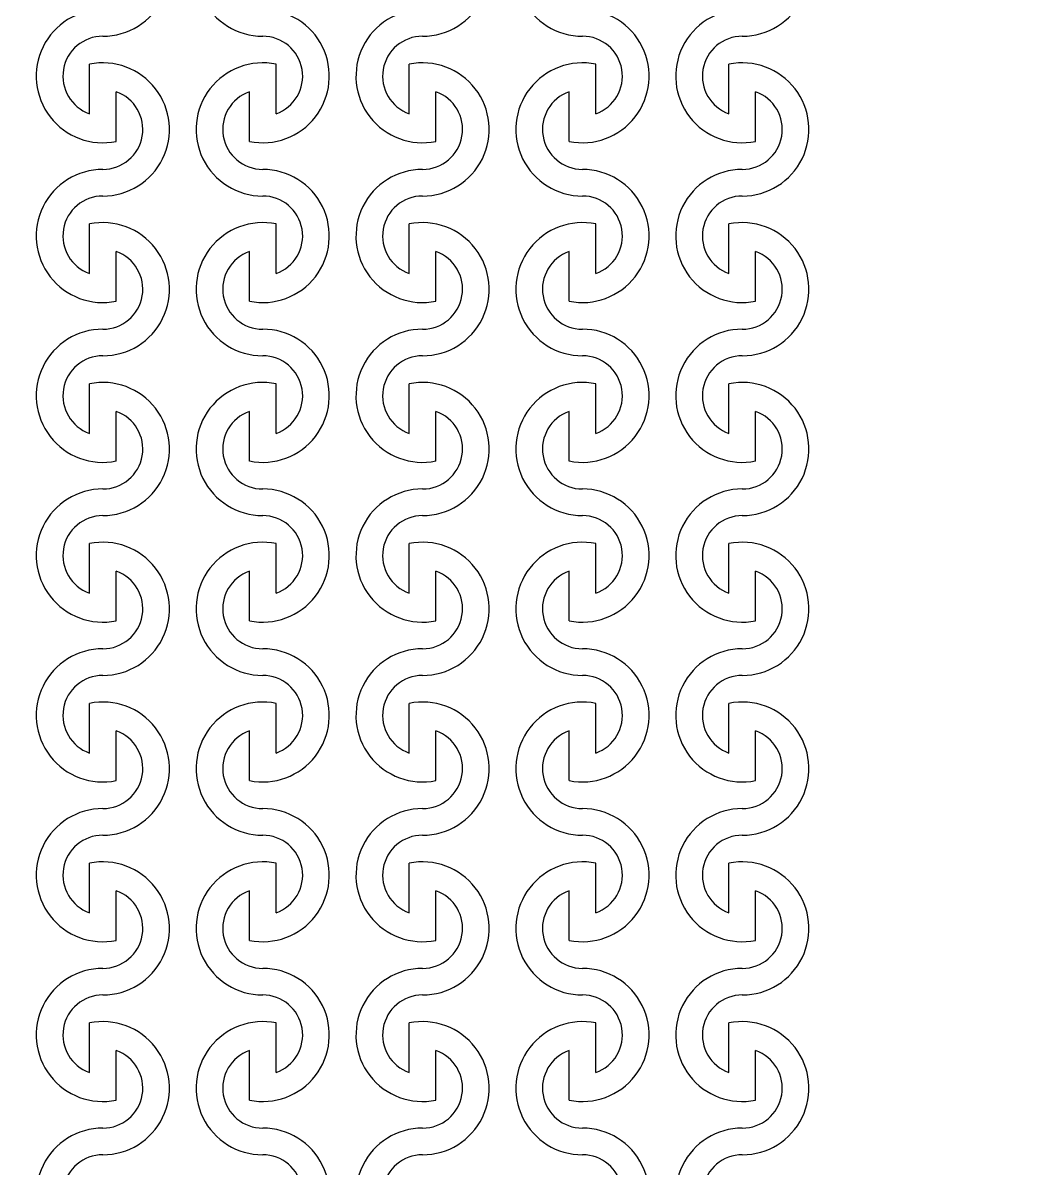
# Model space of a CAD drawing. Header units: millimetres. Extents: x 40661 to 310350, y 5158 to 133158.
# Drawn here: x 107586 to 109454, y 50621 to 52771 of the extents above; entities that cross this region are included whole.
import ezdxf

# ---------------------------------------------------------------- set-up
doc = ezdxf.new("R2010")
doc.units = ezdxf.units.MM
doc.layers.add('Clear', color=150, linetype='Continuous')

msp = doc.modelspace()

# ---------------------------------------------------------------- linework, layer by layer
for radius in [25000, 25000, 15000, 15000]:
    msp.add_circle((115660.5, 56821.1), radius)
at = {"layer": 'Clear'}
for p, q in [((107711.2, 52600.4), (107711.2, 52693.6)), ((107711.2, 52600.4), (107711.2, 52693.6)), ((107711.2, 52600.4), (107711.2, 52693.6)), ((107711.2, 52600.4), (107711.2, 52693.6)), ((108061.2, 52600.4), (108061.2, 52693.6)), ((108061.2, 52600.4), (108061.2, 52693.6)), ((108061.2, 52600.4), (108061.2, 52693.6)), ((108061.2, 52600.4), (108061.2, 52693.6)), ((108311.2, 52600.4), (108311.2, 52693.6)), ((108311.2, 52600.4), (108311.2, 52693.6)), ((108311.2, 52600.4), (108311.2, 52693.6)), ((108311.2, 52600.4), (108311.2, 52693.6)), ((108661.2, 52600.4), (108661.2, 52693.6)), ((108661.2, 52600.4), (108661.2, 52693.6)), ((108661.2, 52600.4), (108661.2, 52693.6)), ((108661.2, 52600.4), (108661.2, 52693.6)), ((108911.2, 52600.4), (108911.2, 52693.6)), ((108911.2, 52600.4), (108911.2, 52693.6)), ((108911.2, 52600.4), (108911.2, 52693.6)), ((108911.2, 52600.4), (108911.2, 52693.6)), ((107761.2, 52548.6), (107761.2, 52641.8)), ((107761.2, 52548.6), (107761.2, 52641.8)), ((107761.2, 52548.6), (107761.2, 52641.8)), ((107761.2, 52548.6), (107761.2, 52641.8)), ((108011.2, 52548.6), (108011.2, 52641.8)), ((108011.2, 52548.6), (108011.2, 52641.8)), ((108011.2, 52548.6), (108011.2, 52641.8)), ((108011.2, 52548.6), (108011.2, 52641.8)), ((108361.2, 52548.6), (108361.2, 52641.8)), ((108361.2, 52548.6), (108361.2, 52641.8)), ((108361.2, 52548.6), (108361.2, 52641.8)), ((108361.2, 52548.6), (108361.2, 52641.8)), ((108611.2, 52548.6), (108611.2, 52641.8)), ((108611.2, 52548.6), (108611.2, 52641.8)), ((108611.2, 52548.6), (108611.2, 52641.8)), ((108611.2, 52548.6), (108611.2, 52641.8)), ((108961.2, 52548.6), (108961.2, 52641.8)), ((108961.2, 52548.6), (108961.2, 52641.8)), ((108961.2, 52548.6), (108961.2, 52641.8)), ((108961.2, 52548.6), (108961.2, 52641.8)), ((107711.2, 52300.4), (107711.2, 52393.6)), ((107711.2, 52300.4), (107711.2, 52393.6)), ((107711.2, 52300.4), (107711.2, 52393.6)), ((107711.2, 52300.4), (107711.2, 52393.6)), ((108061.2, 52300.4), (108061.2, 52393.6)), ((108061.2, 52300.4), (108061.2, 52393.6)), ((108061.2, 52300.4), (108061.2, 52393.6)), ((108061.2, 52300.4), (108061.2, 52393.6)), ((108311.2, 52300.4), (108311.2, 52393.6)), ((108311.2, 52300.4), (108311.2, 52393.6)), ((108311.2, 52300.4), (108311.2, 52393.6)), ((108311.2, 52300.4), (108311.2, 52393.6)), ((108661.2, 52300.4), (108661.2, 52393.6)), ((108661.2, 52300.4), (108661.2, 52393.6)), ((108661.2, 52300.4), (108661.2, 52393.6)), ((108661.2, 52300.4), (108661.2, 52393.6)), ((108911.2, 52300.4), (108911.2, 52393.6)), ((108911.2, 52300.4), (108911.2, 52393.6)), ((108911.2, 52300.4), (108911.2, 52393.6)), ((108911.2, 52300.4), (108911.2, 52393.6)), ((107761.2, 52248.6), (107761.2, 52341.8)), ((107761.2, 52248.6), (107761.2, 52341.8)), ((107761.2, 52248.6), (107761.2, 52341.8)), ((107761.2, 52248.6), (107761.2, 52341.8)), ((108011.2, 52248.6), (108011.2, 52341.8)), ((108011.2, 52248.6), (108011.2, 52341.8)), ((108011.2, 52248.6), (108011.2, 52341.8)), ((108011.2, 52248.6), (108011.2, 52341.8)), ((108361.2, 52248.6), (108361.2, 52341.8)), ((108361.2, 52248.6), (108361.2, 52341.8)), ((108361.2, 52248.6), (108361.2, 52341.8)), ((108361.2, 52248.6), (108361.2, 52341.8)), ((108611.2, 52248.6), (108611.2, 52341.8)), ((108611.2, 52248.6), (108611.2, 52341.8)), ((108611.2, 52248.6), (108611.2, 52341.8)), ((108611.2, 52248.6), (108611.2, 52341.8)), ((108961.2, 52248.6), (108961.2, 52341.8)), ((108961.2, 52248.6), (108961.2, 52341.8)), ((108961.2, 52248.6), (108961.2, 52341.8)), ((108961.2, 52248.6), (108961.2, 52341.8)), ((107711.2, 52000.4), (107711.2, 52093.6)), ((107711.2, 52000.4), (107711.2, 52093.6)), ((107711.2, 52000.4), (107711.2, 52093.6)), ((107711.2, 52000.4), (107711.2, 52093.6)), ((108061.2, 52000.4), (108061.2, 52093.6)), ((108061.2, 52000.4), (108061.2, 52093.6)), ((108061.2, 52000.4), (108061.2, 52093.6)), ((108061.2, 52000.4), (108061.2, 52093.6)), ((108311.2, 52000.4), (108311.2, 52093.6)), ((108311.2, 52000.4), (108311.2, 52093.6)), ((108311.2, 52000.4), (108311.2, 52093.6)), ((108311.2, 52000.4), (108311.2, 52093.6)), ((108661.2, 52000.4), (108661.2, 52093.6)), ((108661.2, 52000.4), (108661.2, 52093.6)), ((108661.2, 52000.4), (108661.2, 52093.6)), ((108661.2, 52000.4), (108661.2, 52093.6)), ((108911.2, 52000.4), (108911.2, 52093.6)), ((108911.2, 52000.4), (108911.2, 52093.6)), ((108911.2, 52000.4), (108911.2, 52093.6)), ((108911.2, 52000.4), (108911.2, 52093.6)), ((107761.2, 51948.6), (107761.2, 52041.8)), ((107761.2, 51948.6), (107761.2, 52041.8)), ((107761.2, 51948.6), (107761.2, 52041.8)), ((107761.2, 51948.6), (107761.2, 52041.8)), ((108011.2, 51948.6), (108011.2, 52041.8)), ((108011.2, 51948.6), (108011.2, 52041.8)), ((108011.2, 51948.6), (108011.2, 52041.8)), ((108011.2, 51948.6), (108011.2, 52041.8)), ((108361.2, 51948.6), (108361.2, 52041.8)), ((108361.2, 51948.6), (108361.2, 52041.8)), ((108361.2, 51948.6), (108361.2, 52041.8)), ((108361.2, 51948.6), (108361.2, 52041.8)), ((108611.2, 51948.6), (108611.2, 52041.8)), ((108611.2, 51948.6), (108611.2, 52041.8)), ((108611.2, 51948.6), (108611.2, 52041.8)), ((108611.2, 51948.6), (108611.2, 52041.8)), ((108961.2, 51948.6), (108961.2, 52041.8)), ((108961.2, 51948.6), (108961.2, 52041.8)), ((108961.2, 51948.6), (108961.2, 52041.8)), ((108961.2, 51948.6), (108961.2, 52041.8)), ((107711.2, 51700.4), (107711.2, 51793.6)), ((107711.2, 51700.4), (107711.2, 51793.6)), ((107711.2, 51700.4), (107711.2, 51793.6)), ((107711.2, 51700.4), (107711.2, 51793.6)), ((108061.2, 51700.4), (108061.2, 51793.6)), ((108061.2, 51700.4), (108061.2, 51793.6)), ((108061.2, 51700.4), (108061.2, 51793.6)), ((108061.2, 51700.4), (108061.2, 51793.6)), ((108311.2, 51700.4), (108311.2, 51793.6)), ((108311.2, 51700.4), (108311.2, 51793.6)), ((108311.2, 51700.4), (108311.2, 51793.6)), ((108311.2, 51700.4), (108311.2, 51793.6)), ((108661.2, 51700.4), (108661.2, 51793.6)), ((108661.2, 51700.4), (108661.2, 51793.6)), ((108661.2, 51700.4), (108661.2, 51793.6)), ((108661.2, 51700.4), (108661.2, 51793.6)), ((108911.2, 51700.4), (108911.2, 51793.6)), ((108911.2, 51700.4), (108911.2, 51793.6)), ((108911.2, 51700.4), (108911.2, 51793.6)), ((108911.2, 51700.4), (108911.2, 51793.6)), ((107761.2, 51648.6), (107761.2, 51741.8)), ((107761.2, 51648.6), (107761.2, 51741.8)), ((107761.2, 51648.6), (107761.2, 51741.8)), ((107761.2, 51648.6), (107761.2, 51741.8)), ((108011.2, 51648.6), (108011.2, 51741.8)), ((108011.2, 51648.6), (108011.2, 51741.8)), ((108011.2, 51648.6), (108011.2, 51741.8)), ((108011.2, 51648.6), (108011.2, 51741.8)), ((108361.2, 51648.6), (108361.2, 51741.8)), ((108361.2, 51648.6), (108361.2, 51741.8)), ((108361.2, 51648.6), (108361.2, 51741.8)), ((108361.2, 51648.6), (108361.2, 51741.8)), ((108611.2, 51648.6), (108611.2, 51741.8)), ((108611.2, 51648.6), (108611.2, 51741.8)), ((108611.2, 51648.6), (108611.2, 51741.8)), ((108611.2, 51648.6), (108611.2, 51741.8)), ((108961.2, 51648.6), (108961.2, 51741.8)), ((108961.2, 51648.6), (108961.2, 51741.8)), ((108961.2, 51648.6), (108961.2, 51741.8)), ((108961.2, 51648.6), (108961.2, 51741.8)), ((107711.2, 51400.4), (107711.2, 51493.6)), ((107711.2, 51400.4), (107711.2, 51493.6)), ((107711.2, 51400.4), (107711.2, 51493.6)), ((107711.2, 51400.4), (107711.2, 51493.6)), ((108061.2, 51400.4), (108061.2, 51493.6)), ((108061.2, 51400.4), (108061.2, 51493.6)), ((108061.2, 51400.4), (108061.2, 51493.6)), ((108061.2, 51400.4), (108061.2, 51493.6)), ((108311.2, 51400.4), (108311.2, 51493.6)), ((108311.2, 51400.4), (108311.2, 51493.6)), ((108311.2, 51400.4), (108311.2, 51493.6)), ((108311.2, 51400.4), (108311.2, 51493.6)), ((108661.2, 51400.4), (108661.2, 51493.6)), ((108661.2, 51400.4), (108661.2, 51493.6)), ((108661.2, 51400.4), (108661.2, 51493.6)), ((108661.2, 51400.4), (108661.2, 51493.6)), ((108911.2, 51400.4), (108911.2, 51493.6)), ((108911.2, 51400.4), (108911.2, 51493.6)), ((108911.2, 51400.4), (108911.2, 51493.6)), ((108911.2, 51400.4), (108911.2, 51493.6)), ((107761.2, 51348.6), (107761.2, 51441.8)), ((107761.2, 51348.6), (107761.2, 51441.8)), ((107761.2, 51348.6), (107761.2, 51441.8)), ((107761.2, 51348.6), (107761.2, 51441.8)), ((108011.2, 51348.6), (108011.2, 51441.8)), ((108011.2, 51348.6), (108011.2, 51441.8)), ((108011.2, 51348.6), (108011.2, 51441.8)), ((108011.2, 51348.6), (108011.2, 51441.8)), ((108361.2, 51348.6), (108361.2, 51441.8)), ((108361.2, 51348.6), (108361.2, 51441.8)), ((108361.2, 51348.6), (108361.2, 51441.8)), ((108361.2, 51348.6), (108361.2, 51441.8)), ((108611.2, 51348.6), (108611.2, 51441.8)), ((108611.2, 51348.6), (108611.2, 51441.8)), ((108611.2, 51348.6), (108611.2, 51441.8)), ((108611.2, 51348.6), (108611.2, 51441.8)), ((108961.2, 51348.6), (108961.2, 51441.8)), ((108961.2, 51348.6), (108961.2, 51441.8)), ((108961.2, 51348.6), (108961.2, 51441.8)), ((108961.2, 51348.6), (108961.2, 51441.8)), ((107711.2, 51100.4), (107711.2, 51193.6)), ((107711.2, 51100.4), (107711.2, 51193.6)), ((107711.2, 51100.4), (107711.2, 51193.6)), ((107711.2, 51100.4), (107711.2, 51193.6)), ((108061.2, 51100.4), (108061.2, 51193.6)), ((108061.2, 51100.4), (108061.2, 51193.6)), ((108061.2, 51100.4), (108061.2, 51193.6)), ((108061.2, 51100.4), (108061.2, 51193.6)), ((108311.2, 51100.4), (108311.2, 51193.6)), ((108311.2, 51100.4), (108311.2, 51193.6)), ((108311.2, 51100.4), (108311.2, 51193.6)), ((108311.2, 51100.4), (108311.2, 51193.6)), ((108661.2, 51100.4), (108661.2, 51193.6)), ((108661.2, 51100.4), (108661.2, 51193.6)), ((108661.2, 51100.4), (108661.2, 51193.6)), ((108661.2, 51100.4), (108661.2, 51193.6)), ((108911.2, 51100.4), (108911.2, 51193.6)), ((108911.2, 51100.4), (108911.2, 51193.6)), ((108911.2, 51100.4), (108911.2, 51193.6)), ((108911.2, 51100.4), (108911.2, 51193.6)), ((107761.2, 51048.6), (107761.2, 51141.8)), ((107761.2, 51048.6), (107761.2, 51141.8)), ((107761.2, 51048.6), (107761.2, 51141.8)), ((107761.2, 51048.6), (107761.2, 51141.8)), ((108011.2, 51048.6), (108011.2, 51141.8)), ((108011.2, 51048.6), (108011.2, 51141.8)), ((108011.2, 51048.6), (108011.2, 51141.8)), ((108011.2, 51048.6), (108011.2, 51141.8)), ((108361.2, 51048.6), (108361.2, 51141.8)), ((108361.2, 51048.6), (108361.2, 51141.8)), ((108361.2, 51048.6), (108361.2, 51141.8)), ((108361.2, 51048.6), (108361.2, 51141.8)), ((108611.2, 51048.6), (108611.2, 51141.8)), ((108611.2, 51048.6), (108611.2, 51141.8)), ((108611.2, 51048.6), (108611.2, 51141.8)), ((108611.2, 51048.6), (108611.2, 51141.8)), ((108961.2, 51048.6), (108961.2, 51141.8)), ((108961.2, 51048.6), (108961.2, 51141.8)), ((108961.2, 51048.6), (108961.2, 51141.8)), ((108961.2, 51048.6), (108961.2, 51141.8)), ((107711.2, 50800.4), (107711.2, 50893.6)), ((107711.2, 50800.4), (107711.2, 50893.6)), ((107711.2, 50800.4), (107711.2, 50893.6)), ((107711.2, 50800.4), (107711.2, 50893.6)), ((108061.2, 50800.4), (108061.2, 50893.6)), ((108061.2, 50800.4), (108061.2, 50893.6)), ((108061.2, 50800.4), (108061.2, 50893.6)), ((108061.2, 50800.4), (108061.2, 50893.6)), ((108311.2, 50800.4), (108311.2, 50893.6)), ((108311.2, 50800.4), (108311.2, 50893.6)), ((108311.2, 50800.4), (108311.2, 50893.6)), ((108311.2, 50800.4), (108311.2, 50893.6)), ((108661.2, 50800.4), (108661.2, 50893.6)), ((108661.2, 50800.4), (108661.2, 50893.6)), ((108661.2, 50800.4), (108661.2, 50893.6)), ((108661.2, 50800.4), (108661.2, 50893.6)), ((108911.2, 50800.4), (108911.2, 50893.6)), ((108911.2, 50800.4), (108911.2, 50893.6)), ((108911.2, 50800.4), (108911.2, 50893.6)), ((108911.2, 50800.4), (108911.2, 50893.6)), ((107761.2, 50748.6), (107761.2, 50841.8)), ((107761.2, 50748.6), (107761.2, 50841.8)), ((107761.2, 50748.6), (107761.2, 50841.8)), ((107761.2, 50748.6), (107761.2, 50841.8)), ((108011.2, 50748.6), (108011.2, 50841.8)), ((108011.2, 50748.6), (108011.2, 50841.8)), ((108011.2, 50748.6), (108011.2, 50841.8)), ((108011.2, 50748.6), (108011.2, 50841.8)), ((108361.2, 50748.6), (108361.2, 50841.8)), ((108361.2, 50748.6), (108361.2, 50841.8)), ((108361.2, 50748.6), (108361.2, 50841.8)), ((108361.2, 50748.6), (108361.2, 50841.8)), ((108611.2, 50748.6), (108611.2, 50841.8)), ((108611.2, 50748.6), (108611.2, 50841.8)), ((108611.2, 50748.6), (108611.2, 50841.8)), ((108611.2, 50748.6), (108611.2, 50841.8)), ((108961.2, 50748.6), (108961.2, 50841.8)), ((108961.2, 50748.6), (108961.2, 50841.8)), ((108961.2, 50748.6), (108961.2, 50841.8)), ((108961.2, 50748.6), (108961.2, 50841.8))]:
    msp.add_line(p, q, dxfattribs=at)
for centre, radius, start, end in [((107736.2, 52871.1), 125, 270, 101.537), ((107736.2, 52871.1), 125, 270, 101.537), ((108036.2, 52871.1), 125, 78.463, 270), ((108036.2, 52871.1), 125, 78.463, 270), ((108336.2, 52871.1), 125, 270, 101.537), ((108336.2, 52871.1), 125, 270, 101.537), ((108636.2, 52871.1), 125, 78.463, 270), ((108636.2, 52871.1), 125, 78.463, 270), ((108936.2, 52871.1), 125, 270, 101.537), ((108936.2, 52871.1), 125, 270, 101.537), ((107736.2, 52671.1), 125, 90, 281.537), ((107736.2, 52671.1), 125, 90, 281.537), ((108036.2, 52671.1), 125, 258.463, 90), ((108036.2, 52671.1), 125, 258.463, 90), ((108336.2, 52671.1), 125, 90, 281.537), ((108336.2, 52671.1), 125, 90, 281.537), ((108636.2, 52671.1), 125, 258.463, 90), ((108636.2, 52671.1), 125, 258.463, 90), ((108936.2, 52671.1), 125, 90, 281.537), ((108936.2, 52671.1), 125, 90, 281.537), ((107736.2, 52671.1), 75, 90, 250.5288), ((107736.2, 52671.1), 75, 90, 250.5288), ((108036.2, 52671.1), 75, 289.4712, 90), ((108036.2, 52671.1), 75, 289.4712, 90), ((108336.2, 52671.1), 75, 90, 250.5288), ((108336.2, 52671.1), 75, 90, 250.5288), ((108636.2, 52671.1), 75, 289.4712, 90), ((108636.2, 52671.1), 75, 289.4712, 90), ((108936.2, 52671.1), 75, 90, 250.5288), ((108936.2, 52671.1), 75, 90, 250.5288), ((107736.2, 52571.1), 125, 270, 101.537), ((107736.2, 52571.1), 125, 270, 101.537), ((108036.2, 52571.1), 125, 78.463, 270), ((108036.2, 52571.1), 125, 78.463, 270), ((108336.2, 52571.1), 125, 270, 101.537), ((108336.2, 52571.1), 125, 270, 101.537), ((108636.2, 52571.1), 125, 78.463, 270), ((108636.2, 52571.1), 125, 78.463, 270), ((108936.2, 52571.1), 125, 270, 101.537), ((108936.2, 52571.1), 125, 270, 101.537), ((107736.2, 52571.1), 75, 270, 70.5288), ((107736.2, 52571.1), 75, 270, 70.5288), ((108036.2, 52571.1), 75, 109.4712, 270), ((108036.2, 52571.1), 75, 109.4712, 270), ((108336.2, 52571.1), 75, 270, 70.5288), ((108336.2, 52571.1), 75, 270, 70.5288), ((108636.2, 52571.1), 75, 109.4712, 270), ((108636.2, 52571.1), 75, 109.4712, 270), ((108936.2, 52571.1), 75, 270, 70.5288), ((108936.2, 52571.1), 75, 270, 70.5288), ((107736.2, 52371.1), 125, 90, 281.537), ((107736.2, 52371.1), 125, 90, 281.537), ((108036.2, 52371.1), 125, 258.463, 90), ((108036.2, 52371.1), 125, 258.463, 90), ((108336.2, 52371.1), 125, 90, 281.537), ((108336.2, 52371.1), 125, 90, 281.537), ((108636.2, 52371.1), 125, 258.463, 90), ((108636.2, 52371.1), 125, 258.463, 90), ((108936.2, 52371.1), 125, 90, 281.537), ((108936.2, 52371.1), 125, 90, 281.537), ((107736.2, 52371.1), 75, 90, 250.5288), ((107736.2, 52371.1), 75, 90, 250.5288), ((108036.2, 52371.1), 75, 289.4712, 90), ((108036.2, 52371.1), 75, 289.4712, 90), ((108336.2, 52371.1), 75, 90, 250.5288), ((108336.2, 52371.1), 75, 90, 250.5288), ((108636.2, 52371.1), 75, 289.4712, 90), ((108636.2, 52371.1), 75, 289.4712, 90), ((108936.2, 52371.1), 75, 90, 250.5288), ((108936.2, 52371.1), 75, 90, 250.5288), ((107736.2, 52271.1), 125, 270, 101.537), ((107736.2, 52271.1), 125, 270, 101.537), ((108036.2, 52271.1), 125, 78.463, 270), ((108036.2, 52271.1), 125, 78.463, 270), ((108336.2, 52271.1), 125, 270, 101.537), ((108336.2, 52271.1), 125, 270, 101.537), ((108636.2, 52271.1), 125, 78.463, 270), ((108636.2, 52271.1), 125, 78.463, 270), ((108936.2, 52271.1), 125, 270, 101.537), ((108936.2, 52271.1), 125, 270, 101.537), ((107736.2, 52271.1), 75, 270, 70.5288), ((107736.2, 52271.1), 75, 270, 70.5288), ((108036.2, 52271.1), 75, 109.4712, 270), ((108036.2, 52271.1), 75, 109.4712, 270), ((108336.2, 52271.1), 75, 270, 70.5288), ((108336.2, 52271.1), 75, 270, 70.5288), ((108636.2, 52271.1), 75, 109.4712, 270), ((108636.2, 52271.1), 75, 109.4712, 270), ((108936.2, 52271.1), 75, 270, 70.5288), ((108936.2, 52271.1), 75, 270, 70.5288), ((107736.2, 52071.1), 125, 90, 281.537), ((107736.2, 52071.1), 125, 90, 281.537), ((108036.2, 52071.1), 125, 258.463, 90), ((108036.2, 52071.1), 125, 258.463, 90), ((108336.2, 52071.1), 125, 90, 281.537), ((108336.2, 52071.1), 125, 90, 281.537), ((108636.2, 52071.1), 125, 258.463, 90), ((108636.2, 52071.1), 125, 258.463, 90), ((108936.2, 52071.1), 125, 90, 281.537), ((108936.2, 52071.1), 125, 90, 281.537), ((107736.2, 52071.1), 75, 90, 250.5288), ((107736.2, 52071.1), 75, 90, 250.5288), ((108036.2, 52071.1), 75, 289.4712, 90), ((108036.2, 52071.1), 75, 289.4712, 90), ((108336.2, 52071.1), 75, 90, 250.5288), ((108336.2, 52071.1), 75, 90, 250.5288), ((108636.2, 52071.1), 75, 289.4712, 90), ((108636.2, 52071.1), 75, 289.4712, 90), ((108936.2, 52071.1), 75, 90, 250.5288), ((108936.2, 52071.1), 75, 90, 250.5288), ((107736.2, 51971.1), 125, 270, 101.537), ((107736.2, 51971.1), 125, 270, 101.537), ((108036.2, 51971.1), 125, 78.463, 270), ((108036.2, 51971.1), 125, 78.463, 270), ((108336.2, 51971.1), 125, 270, 101.537), ((108336.2, 51971.1), 125, 270, 101.537), ((108636.2, 51971.1), 125, 78.463, 270), ((108636.2, 51971.1), 125, 78.463, 270), ((108936.2, 51971.1), 125, 270, 101.537), ((108936.2, 51971.1), 125, 270, 101.537), ((107736.2, 51971.1), 75, 270, 70.5288), ((107736.2, 51971.1), 75, 270, 70.5288), ((108036.2, 51971.1), 75, 109.4712, 270), ((108036.2, 51971.1), 75, 109.4712, 270), ((108336.2, 51971.1), 75, 270, 70.5288), ((108336.2, 51971.1), 75, 270, 70.5288), ((108636.2, 51971.1), 75, 109.4712, 270), ((108636.2, 51971.1), 75, 109.4712, 270), ((108936.2, 51971.1), 75, 270, 70.5288), ((108936.2, 51971.1), 75, 270, 70.5288), ((107736.2, 51771.1), 125, 90, 281.537), ((107736.2, 51771.1), 125, 90, 281.537), ((108036.2, 51771.1), 125, 258.463, 90), ((108036.2, 51771.1), 125, 258.463, 90), ((108336.2, 51771.1), 125, 90, 281.537), ((108336.2, 51771.1), 125, 90, 281.537), ((108636.2, 51771.1), 125, 258.463, 90), ((108636.2, 51771.1), 125, 258.463, 90), ((108936.2, 51771.1), 125, 90, 281.537), ((108936.2, 51771.1), 125, 90, 281.537), ((107736.2, 51771.1), 75, 90, 250.5288), ((107736.2, 51771.1), 75, 90, 250.5288), ((108036.2, 51771.1), 75, 289.4712, 90), ((108036.2, 51771.1), 75, 289.4712, 90), ((108336.2, 51771.1), 75, 90, 250.5288), ((108336.2, 51771.1), 75, 90, 250.5288), ((108636.2, 51771.1), 75, 289.4712, 90), ((108636.2, 51771.1), 75, 289.4712, 90), ((108936.2, 51771.1), 75, 90, 250.5288), ((108936.2, 51771.1), 75, 90, 250.5288), ((107736.2, 51671.1), 125, 270, 101.537), ((107736.2, 51671.1), 125, 270, 101.537), ((108036.2, 51671.1), 125, 78.463, 270), ((108036.2, 51671.1), 125, 78.463, 270), ((108336.2, 51671.1), 125, 270, 101.537), ((108336.2, 51671.1), 125, 270, 101.537), ((108636.2, 51671.1), 125, 78.463, 270), ((108636.2, 51671.1), 125, 78.463, 270), ((108936.2, 51671.1), 125, 270, 101.537), ((108936.2, 51671.1), 125, 270, 101.537), ((107736.2, 51671.1), 75, 270, 70.5288), ((107736.2, 51671.1), 75, 270, 70.5288), ((108036.2, 51671.1), 75, 109.4712, 270), ((108036.2, 51671.1), 75, 109.4712, 270), ((108336.2, 51671.1), 75, 270, 70.5288), ((108336.2, 51671.1), 75, 270, 70.5288), ((108636.2, 51671.1), 75, 109.4712, 270), ((108636.2, 51671.1), 75, 109.4712, 270), ((108936.2, 51671.1), 75, 270, 70.5288), ((108936.2, 51671.1), 75, 270, 70.5288), ((107736.2, 51471.1), 125, 90, 281.537), ((107736.2, 51471.1), 125, 90, 281.537), ((108036.2, 51471.1), 125, 258.463, 90), ((108036.2, 51471.1), 125, 258.463, 90), ((108336.2, 51471.1), 125, 90, 281.537), ((108336.2, 51471.1), 125, 90, 281.537), ((108636.2, 51471.1), 125, 258.463, 90), ((108636.2, 51471.1), 125, 258.463, 90), ((108936.2, 51471.1), 125, 90, 281.537), ((108936.2, 51471.1), 125, 90, 281.537), ((107736.2, 51471.1), 75, 90, 250.5288), ((107736.2, 51471.1), 75, 90, 250.5288), ((108036.2, 51471.1), 75, 289.4712, 90), ((108036.2, 51471.1), 75, 289.4712, 90), ((108336.2, 51471.1), 75, 90, 250.5288), ((108336.2, 51471.1), 75, 90, 250.5288), ((108636.2, 51471.1), 75, 289.4712, 90), ((108636.2, 51471.1), 75, 289.4712, 90), ((108936.2, 51471.1), 75, 90, 250.5288), ((108936.2, 51471.1), 75, 90, 250.5288), ((107736.2, 51371.1), 125, 270, 101.537), ((107736.2, 51371.1), 125, 270, 101.537), ((108036.2, 51371.1), 125, 78.463, 270), ((108036.2, 51371.1), 125, 78.463, 270), ((108336.2, 51371.1), 125, 270, 101.537), ((108336.2, 51371.1), 125, 270, 101.537), ((108636.2, 51371.1), 125, 78.463, 270), ((108636.2, 51371.1), 125, 78.463, 270), ((108936.2, 51371.1), 125, 270, 101.537), ((108936.2, 51371.1), 125, 270, 101.537), ((107736.2, 51371.1), 75, 270, 70.5288), ((107736.2, 51371.1), 75, 270, 70.5288), ((108036.2, 51371.1), 75, 109.4712, 270), ((108036.2, 51371.1), 75, 109.4712, 270), ((108336.2, 51371.1), 75, 270, 70.5288), ((108336.2, 51371.1), 75, 270, 70.5288), ((108636.2, 51371.1), 75, 109.4712, 270), ((108636.2, 51371.1), 75, 109.4712, 270), ((108936.2, 51371.1), 75, 270, 70.5288), ((108936.2, 51371.1), 75, 270, 70.5288), ((107736.2, 51171.1), 125, 90, 281.537), ((107736.2, 51171.1), 125, 90, 281.537), ((108036.2, 51171.1), 125, 258.463, 90), ((108036.2, 51171.1), 125, 258.463, 90), ((108336.2, 51171.1), 125, 90, 281.537), ((108336.2, 51171.1), 125, 90, 281.537), ((108636.2, 51171.1), 125, 258.463, 90), ((108636.2, 51171.1), 125, 258.463, 90), ((108936.2, 51171.1), 125, 90, 281.537), ((108936.2, 51171.1), 125, 90, 281.537), ((107736.2, 51171.1), 75, 90, 250.5288), ((107736.2, 51171.1), 75, 90, 250.5288), ((108036.2, 51171.1), 75, 289.4712, 90), ((108036.2, 51171.1), 75, 289.4712, 90), ((108336.2, 51171.1), 75, 90, 250.5288), ((108336.2, 51171.1), 75, 90, 250.5288), ((108636.2, 51171.1), 75, 289.4712, 90), ((108636.2, 51171.1), 75, 289.4712, 90), ((108936.2, 51171.1), 75, 90, 250.5288), ((108936.2, 51171.1), 75, 90, 250.5288), ((107736.2, 51071.1), 125, 270, 101.537), ((107736.2, 51071.1), 125, 270, 101.537), ((108036.2, 51071.1), 125, 78.463, 270), ((108036.2, 51071.1), 125, 78.463, 270), ((108336.2, 51071.1), 125, 270, 101.537), ((108336.2, 51071.1), 125, 270, 101.537), ((108636.2, 51071.1), 125, 78.463, 270), ((108636.2, 51071.1), 125, 78.463, 270), ((108936.2, 51071.1), 125, 270, 101.537), ((108936.2, 51071.1), 125, 270, 101.537), ((107736.2, 51071.1), 75, 270, 70.5288), ((107736.2, 51071.1), 75, 270, 70.5288), ((108036.2, 51071.1), 75, 109.4712, 270), ((108036.2, 51071.1), 75, 109.4712, 270), ((108336.2, 51071.1), 75, 270, 70.5288), ((108336.2, 51071.1), 75, 270, 70.5288), ((108636.2, 51071.1), 75, 109.4712, 270), ((108636.2, 51071.1), 75, 109.4712, 270), ((108936.2, 51071.1), 75, 270, 70.5288), ((108936.2, 51071.1), 75, 270, 70.5288), ((107736.2, 50871.1), 125, 90, 281.537), ((107736.2, 50871.1), 125, 90, 281.537), ((108036.2, 50871.1), 125, 258.463, 90), ((108036.2, 50871.1), 125, 258.463, 90), ((108336.2, 50871.1), 125, 90, 281.537), ((108336.2, 50871.1), 125, 90, 281.537), ((108636.2, 50871.1), 125, 258.463, 90), ((108636.2, 50871.1), 125, 258.463, 90), ((108936.2, 50871.1), 125, 90, 281.537), ((108936.2, 50871.1), 125, 90, 281.537), ((107736.2, 50871.1), 75, 90, 250.5288), ((107736.2, 50871.1), 75, 90, 250.5288), ((108036.2, 50871.1), 75, 289.4712, 90), ((108036.2, 50871.1), 75, 289.4712, 90), ((108336.2, 50871.1), 75, 90, 250.5288), ((108336.2, 50871.1), 75, 90, 250.5288), ((108636.2, 50871.1), 75, 289.4712, 90), ((108636.2, 50871.1), 75, 289.4712, 90), ((108936.2, 50871.1), 75, 90, 250.5288), ((108936.2, 50871.1), 75, 90, 250.5288), ((107736.2, 50771.1), 125, 270, 101.537), ((107736.2, 50771.1), 125, 270, 101.537), ((108036.2, 50771.1), 125, 78.463, 270), ((108036.2, 50771.1), 125, 78.463, 270), ((108336.2, 50771.1), 125, 270, 101.537), ((108336.2, 50771.1), 125, 270, 101.537), ((108636.2, 50771.1), 125, 78.463, 270), ((108636.2, 50771.1), 125, 78.463, 270), ((108936.2, 50771.1), 125, 270, 101.537), ((108936.2, 50771.1), 125, 270, 101.537), ((107736.2, 50771.1), 75, 270, 70.5288), ((107736.2, 50771.1), 75, 270, 70.5288), ((108036.2, 50771.1), 75, 109.4712, 270), ((108036.2, 50771.1), 75, 109.4712, 270), ((108336.2, 50771.1), 75, 270, 70.5288), ((108336.2, 50771.1), 75, 270, 70.5288), ((108636.2, 50771.1), 75, 109.4712, 270), ((108636.2, 50771.1), 75, 109.4712, 270), ((108936.2, 50771.1), 75, 270, 70.5288), ((108936.2, 50771.1), 75, 270, 70.5288), ((107736.2, 50571.1), 125, 90, 281.537), ((107736.2, 50571.1), 125, 90, 281.537), ((108036.2, 50571.1), 125, 258.463, 90), ((108036.2, 50571.1), 125, 258.463, 90), ((108336.2, 50571.1), 125, 90, 281.537), ((108336.2, 50571.1), 125, 90, 281.537), ((108636.2, 50571.1), 125, 258.463, 90), ((108636.2, 50571.1), 125, 258.463, 90), ((108936.2, 50571.1), 125, 90, 281.537), ((108936.2, 50571.1), 125, 90, 281.537), ((107736.2, 50571.1), 75, 90, 250.5288), ((107736.2, 50571.1), 75, 90, 250.5288), ((108036.2, 50571.1), 75, 289.4712, 90), ((108036.2, 50571.1), 75, 289.4712, 90), ((108336.2, 50571.1), 75, 90, 250.5288), ((108336.2, 50571.1), 75, 90, 250.5288), ((108636.2, 50571.1), 75, 289.4712, 90), ((108636.2, 50571.1), 75, 289.4712, 90), ((108936.2, 50571.1), 75, 90, 250.5288), ((108936.2, 50571.1), 75, 90, 250.5288)]:
    msp.add_arc(centre, radius, start, end, dxfattribs=at)

doc.saveas('drawing.dxf')
